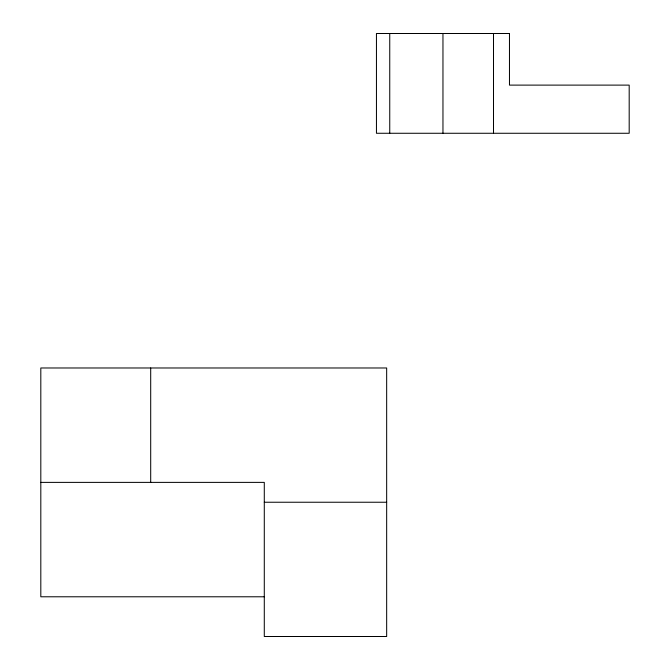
<?xml version="1.0" encoding="UTF-8"?>
<svg xmlns="http://www.w3.org/2000/svg" width="670" height="670" viewBox="0 0 670 670"><rect width="100%" height="100%" fill="white"/><g stroke="black" fill="none" stroke-linecap="round" stroke-linejoin="round"><path stroke-width="1" d="M40.811 482.383L264.29 482.383L264.29 636.5L386.665 636.5L386.665 367.981L40.811 367.981L40.811 596.786L264.29 596.786M264.29 502.24L386.665 502.24M493.505 33.5L493.505 133.271M442.962 33.5L442.962 133.271M389.747 33.5L389.747 133.271M150.7 367.981L150.7 482.383M509.468 33.5L376.448 33.5L376.448 133.271L629.189 133.271L629.189 85.115L509.468 85.115L509.468 33.5"/></g></svg>
